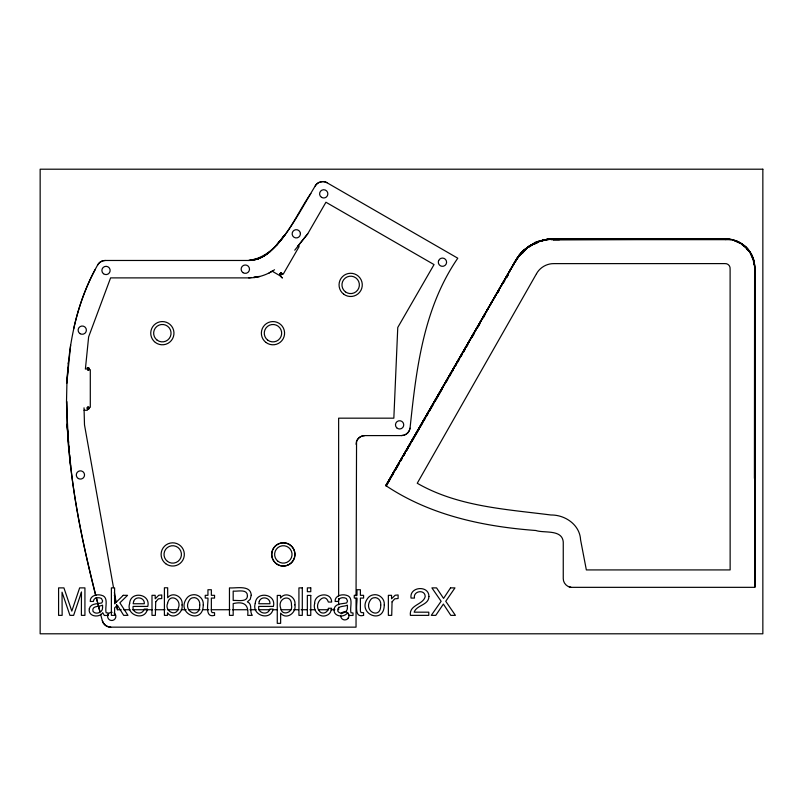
<?xml version="1.0" encoding="UTF-8"?>
<svg xmlns="http://www.w3.org/2000/svg" width="803" height="803" viewBox="0 0 803 803"><rect width="100%" height="100%" fill="white"/><g stroke="black" fill="none" stroke-linecap="round" stroke-linejoin="round"><path stroke-width="1.2" d="M356.05 598.345L356.04 627.153L110.754 627.153A8.793 8.753 -60 0 1 102.332 620.709L100.596 614.255M356.05 595.846L356.552 441.419A8.703 8.652 -60 0 1 364.763 435.597L401.44 435.587A8.692 8.652 -60 0 0 410.052 428.2C416.205 369.4 423.342 308.282 457.78 258.205L326.972 182.723A8.462 8.462 0 0 0 322.575 181.598L319.002 182.462A8.813 8.813 0 0 0 315.208 185.985C301.396 208.569 289.602 233.322 270.009 251.64C264.137 256.759 256.699 260.563 248.759 260.473L105.293 260.473A8.713 8.672 -60 0 0 97.625 265.02C86.353 284.945 78.533 306.676 73.615 328.989M754.418 478.377L754.599 267.961C755.302 252.423 741.179 238.611 725.751 238.933L553.217 238.953C537.98 238.903 523.074 247.404 515.616 260.734L385.831 485.624L515.646 260.834L411.889 441.299M734.584 240.86C746.348 243.179 754.8 256.057 754.78 267.961L754.69 587.334L754.599 267.961C754.71 259.028 749.299 247.093 741.48 244.423M68.646 442.614L67.03 424.235L68.606 447.522L66.498 402.102L66.95 381.857L70.604 345.19M280.347 273.602L280.889 274.807L280.669 272.769L282.154 273.622L279.936 274.686L280.448 273.161L280.568 274.817L280.669 272.769L282.455 273.793L280.669 272.769L280.247 274.777L280.227 273.542L281.813 273.421L280.016 273.903M66.9 383.121C68.707 343.955 76.415 304.357 95.166 269.587M66.94 382.499L67.964 368.165M85.379 369.169L88.631 336.879L110.593 277.888L248.759 277.888C257.934 277.878 266.977 274.907 274.526 269.748M87.668 407.743L88.029 409.319L87.537 407.804L89.053 408.576L87.798 407.573C91.151 406.519 86.443 411.106 87.668 407.743L89.444 407.372L87.397 407.372L87.397 409.42L87.848 407.442L89.223 408.305L87.397 407.372L89.424 407.693L87.397 407.824L87.718 409.4L87.928 408.095C86.895 406.469 90.568 408.908 88.711 407.372L87.397 407.372L89.223 408.305M88.29 407.372L87.397 408.265L88.029 409.319M88.711 407.372L87.397 408.687M68.265 363.819L68.396 362.605M297.582 246.591L298.686 245.056M89.354 368.989L87.397 369.169L88.852 368.175L87.718 369.3L87.718 367.603L87.397 369.631L89.444 369.631L87.397 369.631L87.397 367.573L87.718 369.3L89.053 368.416L87.397 369.631L89.354 368.989L88.711 369.631L87.397 369.169L87.718 367.603M88.852 368.175L87.848 369.631L88.33 367.794L87.397 368.728L88.29 369.631L89.223 368.697L88.29 369.631M299.047 244.564L298.254 245.658M89.053 368.416L87.848 369.631M88.33 367.794L87.597 369.219L87.397 368.306L88.029 367.674L87.537 369.199L88.601 367.965L88.189 369.219M517.172 259.228C520.816 252.152 527.37 246.912 534.306 243.269C533.292 240.298 571.686 237.066 546.261 239.525C533.604 241.633 521.93 249.502 515.616 260.734L385.862 485.634C430.308 515.355 483.286 526.597 535.842 530.502C544.123 533.383 562.1 529.036 563.254 541.965L563.254 578.642C563.194 583.289 567.309 587.415 571.957 587.344L754.82 587.334L754.78 267.961L754.208 262.2M506.743 277.416L507.988 275.238M385.942 485.685L515.486 260.744C523.084 247.575 538.01 238.903 553.217 239.133L725.751 238.933C738.921 239.043 751.708 248.96 754.228 262.3L749.741 251.931L741.882 243.821M390.639 478.257L386.263 485.865L390.649 478.267M391.884 476.089L393.761 472.826M395.016 470.648L399.392 463.04M400.637 460.862L401.891 458.694M403.136 456.516L405.013 453.253M406.268 451.085L410.634 443.467M283.188 274.214L299.158 246.561M299.087 244.493L307.74 233.793L325.938 202.236L434.042 264.589L397.766 327.463L393.841 418.172L338.635 418.172L338.635 595.967M391.904 476.099L393.159 473.921M395.046 470.668L399.432 463.07M400.687 460.892L401.942 458.724M403.829 455.462L405.083 453.293M406.338 451.125L408.215 447.863M409.47 445.695L410.724 443.517M411.979 441.349L413.866 438.097M415.121 435.919L419.507 428.32M420.762 426.152L422.649 422.89M423.904 420.722L425.158 418.544M426.413 416.376L428.29 413.123M429.545 410.945L433.309 404.431M435.186 401.179L442.092 389.234M446.478 381.626L447.733 379.458M449.62 376.205L450.874 374.027M452.129 371.859L453.384 369.681M455.261 366.429L456.516 364.261M457.77 362.083L459.025 359.915M460.912 356.652L462.167 354.484M463.421 352.316L465.298 349.054M466.553 346.886L467.808 344.708M472.204 337.109L474.081 333.857M477.845 327.343L479.732 324.081M483.496 317.566L484.751 315.398M497.92 292.593L499.175 290.425M503.561 282.817L504.816 280.649M506.703 277.396L507.958 275.218M310.851 193.523C294.56 216.398 280.849 256.127 248.759 260.473L258.897 258.556M522.843 252.855C527.712 245.116 537.066 241.583 545.679 239.786L541.603 241.221M347.829 618.621L348.462 617.748M294.741 250.195L307.74 233.793M87.537 368.738L88.601 367.965M284.744 235.048L276.212 245.577L284.724 235.028C276.473 245.818 266.757 257.994 252.463 260.232M520.384 254.963L523.707 250.717L519.15 255.364L519.712 255.816M743.739 245.407L743.397 245.828L746.278 247.434M518.387 256.508C525.704 245.547 542.778 238.3 553.327 238.943M521.167 254.25L525.674 249.703L525.323 249.291L523.576 250.586L524.068 251.118M88.25 369.35L89.424 369.3L87.768 369.36L88.029 367.674M66.94 401.671L67.03 424.737M533.935 243.5L528.454 246.752L519.079 255.454L528.374 246.732L539.837 241.091L546.261 239.525M746.479 248.729L747.884 250.305L748.306 249.974L746.619 248.619M533.523 244.092L529.077 247.123L528.675 246.521M270.009 251.64L264.328 255.826L257.502 258.998M749.892 251.831L747.884 250.305M269.125 272.96L272.127 271.203M534.306 243.269L534.617 243.911L540.369 240.89M87.928 368.898L89.223 368.697M534.617 243.911L537.568 242.667M259.008 276.352L259.52 276.573L254.119 277.577M87.397 407.824L88.852 408.817L88.029 408.004L89.354 408.004M753.355 261.658L753.876 261.537L751.738 255.444L750.514 253.838M281.371 273.331L281.793 274.485L280.578 273.211L282.265 274.064L280.789 273.201L281.201 274.746L280.448 273.161M89.424 369.3L88.28 369.49M248.759 277.888L251.209 277.517M253.838 277.125L256.94 276.664M546.02 239.565L553.217 238.953L553.217 239.665L551.059 239.706M546.753 239.695L553.217 239.133L725.751 239.113L731.372 239.665L553.217 239.665L559.46 239.695M553.217 239.665L725.751 239.113M84.094 410.273L87.397 410.273M116.415 604.85L117.449 609.738L121.193 609.738M123.692 609.738L129.966 609.738M132.445 609.738L152.49 609.738M154.939 609.738L165.006 609.738M167.436 609.738L178.778 609.738M181.177 609.738L186.176 609.738M188.675 609.738L200.047 609.738M202.426 609.738L208.81 609.738M211.169 609.738L230.049 609.738M232.418 609.738L247.525 609.738M249.914 609.738L256.267 609.738M258.656 609.738L269.989 609.738M272.408 609.738L277.477 609.738M281.15 609.738L291.208 609.738M293.647 609.738L298.696 609.738M301.145 609.738L307.429 609.738M309.898 609.738L314.927 609.738M318.64 609.738L328.648 609.738M331.137 609.738L334.891 609.738M298.575 245.206L298.947 244.694M87.397 367.925L89.103 369.631M87.397 368.306L88.711 369.631M279.504 275.258L282.305 277.888M569.086 586.852L570.762 587.254M528.454 246.752L523.405 250.757L519.19 255.454L515.616 260.734L516.108 261.105M732.456 239.997L736.793 241.312M88.922 408.145L87.828 407.512L88.601 409.028L87.537 408.255M736.582 241.803L740.737 243.54M87.798 407.573L88.782 408.376M736.853 241.141L741.781 243.971M272.157 271.203L279.223 275.278M87.768 407.633L88.33 409.199L87.798 408.165M279.635 275.158L282.194 277.868M281.271 273.432L282.044 274.295L280.719 273.221M88.601 409.028L87.928 408.095M67.081 424.406L69.821 458.804M280.628 273.662L281.512 274.646L281.04 273.582M87.928 408.998L87.537 407.804M95.657 595.284C83.261 546.642 73.193 497.268 68.556 447.241M96.28 597.653L99.984 611.886L96.38 597.763M95.778 595.404C84.174 549.202 73.605 502.437 69.731 454.869M114.347 595.083L115.893 602.411M113.504 587.605L84.496 424.877L84.024 407.824M114.377 592.524L116.134 602.36M116.576 604.82L117.449 609.738M69.66 458.553L70.614 466.222M68.968 446.287L69.51 452.41M753.876 261.537L753.967 264.749M725.751 238.933L725.751 239.645M338.635 598.466L338.635 604.729M338.635 607.229L338.635 609.738M90.297 369.631L90.297 407.372M326.972 182.723A8.562 8.512 -60 0 0 320.849 181.809L318.831 182.542A8.783 8.743 -60 0 0 315.208 185.985M110.754 627.153A8.713 8.713 0 0 1 102.332 620.709M97.635 265.03A8.723 8.723 0 0 1 105.293 260.473M341.175 613.863A4.125 4.125 0 0 1 347.89 613.05A4.125 4.125 0 0 1 346.364 619.635A4.125 4.125 0 0 1 340.693 615.941M114.146 613.02A4.125 4.125 0 0 1 114.076 619.786A4.125 4.125 0 0 1 107.743 617.407A4.125 4.125 0 0 1 112.149 612.267M410.042 428.2A8.703 8.703 0 0 1 401.44 435.587M356.05 444.3A8.713 8.713 0 0 1 364.763 435.587M81.464 592.182L81.384 615.359L84.927 615.359L84.927 587.886L79.648 587.886L71.808 611.113L63.919 587.886L58.589 587.886L58.589 615.359L62.142 615.359L62.042 592.182L69.941 615.359L73.625 615.359L81.464 592.182M300.382 233.332L300.362 234.416A4.125 4.125 0 0 1 294.008 237.256A4.125 4.125 0 0 1 294.119 230.29A4.125 4.125 0 0 1 300.382 233.332M291.469 605.221C293.486 612.649 281.672 616.584 280.679 608.192C276.894 597.844 291.981 593.056 291.469 605.221M167.596 603.314C164.113 611.083 176.429 617.487 178.256 608.333C182.301 599.399 169.574 592.694 167.596 603.314M182.04 604.96C183.616 612.92 172.745 620.438 167.506 612.799L167.506 615.359L164.404 615.359L164.404 587.786L167.676 587.786L167.676 597.763C172.786 590.958 183.626 597.01 182.04 604.96M203.269 604.92C203.129 625.878 174.733 613.171 187.169 597.743A8.271 8.271 0 0 1 191.997 594.933C198.03 593.427 203.942 598.787 203.269 604.92M314.656 603.404C312.477 610.922 320.256 619.123 327.634 614.907A6.876 6.876 0 0 0 330.665 611.715L331.639 608.272L328.367 608.272C327.975 611.284 325.175 613.733 322.083 612.93A4.125 4.125 0 0 1 319.353 611.003C313.14 604.197 324.633 591.078 328.367 602.059L331.639 602.059C331.509 591.339 314.324 593.337 314.656 603.404M384.266 604.92C384.115 625.878 355.719 613.171 368.155 597.743A8.271 8.271 0 0 1 372.993 594.933C379.016 593.427 384.938 598.787 384.266 604.92M129.644 603.424C125.599 615.249 144.871 621.582 147.491 609.075L144.179 609.075C142.553 615.74 131.722 613.522 133.087 606.416L147.772 606.416C150.984 593.688 130.437 590.647 129.644 603.424M255.264 603.424C251.219 615.249 270.501 621.582 273.11 609.075L269.808 609.075C268.172 615.74 257.341 613.522 258.717 606.416L273.391 606.416C276.613 593.688 256.057 590.647 255.264 603.424M294.902 604.9C296.668 612.799 286.189 620.398 280.638 613.111L280.638 623.349L277.266 623.349L277.266 595.424L280.538 595.424L280.538 598.074C285.416 590.908 296.387 596.97 294.902 604.9M247.454 595.645C247.525 602.762 237.327 599.971 233.181 600.473L233.181 591.078C237.317 591.721 247.274 588.549 247.454 595.645M89.314 608.784C87.748 616.503 99.07 618.36 102.734 612.709L104.33 615.479L108.154 615.449L108.154 612.97L106.147 612.759C104.551 607.399 109.429 596.83 101.198 595.174C96.721 593.949 89.856 595.736 90.237 601.447L93.379 601.447C93.459 597.402 98.628 596.97 101.429 598.456L102.654 600.955L101.851 602.902C97.675 604.017 90.438 603.183 89.314 608.784M334.189 608.784C332.623 616.503 343.935 618.36 347.599 612.709L349.205 615.479L353.019 615.449L353.019 612.97L351.011 612.759C349.415 607.399 354.294 596.83 346.073 595.174C341.586 593.949 334.731 595.736 335.102 601.447L338.244 601.447C338.334 597.402 343.493 596.97 346.304 598.456L347.528 600.955L346.715 602.902C342.54 604.017 335.313 603.183 334.189 608.784M428.912 596.509C428.872 605.251 416.616 604.9 414.147 612.177L428.782 612.177L428.782 615.359L410.393 615.359C408.978 604.689 423.081 604.9 425.188 596.659C425.319 589.051 412.913 590.717 414.468 598.074L411.046 598.074C409.169 586.411 429.113 585.036 428.912 596.509M199.756 605.02C200.067 620.187 181.689 611.294 189.468 600.042A4.577 4.577 0 0 1 192.519 597.833C196.896 596.579 200.318 600.865 199.756 605.02M380.742 605.02C381.054 620.187 362.685 611.294 370.454 600.042A4.577 4.577 0 0 1 373.505 597.833C377.892 596.579 381.305 600.865 380.742 605.02M251.229 595.294L250.215 599.329L247.354 601.859C252.574 603.756 249.663 610.25 251.55 614.134L252.283 615.359L247.715 615.359C248.93 604.619 244.022 601.156 233.181 603.575L233.181 615.359L229.457 615.359L229.457 587.886C235.952 588.509 250.837 584.554 251.229 595.294M102.563 607.881C102.834 612.458 95.567 615.178 92.987 611.334C91.452 605.382 99.331 606.948 102.563 605.171L102.563 607.881M347.428 607.881C347.699 612.458 340.432 615.178 337.862 611.334C336.316 605.382 344.196 606.948 347.428 605.171L347.428 607.881M155.712 601.828L155.37 615.359L151.998 615.359L151.998 595.324L155.2 595.324L155.2 598.787L158.773 595.244L161.744 594.973L161.744 598.526L158.392 598.837L155.712 601.828M392.065 601.828L391.723 615.359L388.361 615.359L388.361 595.324L391.553 595.324L391.553 598.787L395.136 595.244L398.107 594.973L398.107 598.526L394.745 598.837L392.065 601.828M133.649 601.387L133.178 603.746L144.309 603.746C144.972 597.522 135.577 595.535 133.649 601.387M259.269 601.387L258.807 603.746L269.938 603.746C270.591 597.522 261.206 595.535 259.269 601.387M438.679 260.513L438.368 261.547A4.125 4.125 0 0 0 443.587 266.174A4.125 4.125 0 0 0 445.565 259.489A4.125 4.125 0 0 0 438.679 260.513M536.514 273.693L417.249 483.255C457.901 506.623 505.519 509.192 550.928 514.994C565.182 514.783 579.856 524.821 580.579 539.847L586.351 569.929L730.138 569.919L730.108 268.945C730.449 265.893 727.819 263.264 724.768 263.605L553.98 263.625C546.843 263.484 539.967 267.439 536.514 273.693M450.533 587.886L443.577 598.396L436.561 587.886L431.904 587.886L441.128 601.276L431.281 615.359L435.778 615.359L443.386 604.067L450.794 615.359L455.411 615.359L445.745 601.276L454.97 587.886L450.533 587.886M519.3 255.474L515.486 260.744L519.3 255.474M123.25 595.324L114.608 603.836L114.608 587.886L111.376 587.886L111.376 615.359L114.608 615.359L114.608 607.841L117.429 605.261L123.682 615.359L127.978 615.359L119.878 602.832L127.557 595.324L123.25 595.324M214.552 615.359C204.333 618.32 208.459 603.173 207.947 598.074L205.237 598.074L205.237 595.324L207.947 595.324L207.947 589.733L211.35 589.733L211.35 595.324L214.552 595.324L214.552 598.074L211.35 598.074L211.35 611.153L212.062 612.559L214.552 612.709L214.552 615.359M363.588 615.359C353.37 618.32 357.496 603.173 356.994 598.074L354.274 598.074L354.274 595.324L356.994 595.324L356.994 589.733L360.396 589.733L360.396 595.324L363.588 595.324L363.588 598.074L360.396 598.074L360.396 611.153L361.099 612.559L363.588 612.709L363.588 615.359M762.85 169.202L40.15 169.202L40.15 633.798L762.85 633.798L762.85 169.202M302.299 587.886L298.927 587.886L298.927 615.359L302.299 615.359L302.299 587.886M310.771 587.886L307.348 587.886L307.348 591.701L310.771 591.701L310.771 587.886M310.771 595.424L307.348 595.424L307.348 615.359L310.771 615.359L310.771 595.424M165.749 563.716A11.613 11.613 0 0 0 184.248 555.837A11.613 11.613 0 0 0 168.168 543.751A11.613 11.613 0 0 0 165.749 563.716M345.431 291.85A8.713 8.713 0 0 0 359.312 285.938A8.713 8.713 0 0 0 347.247 276.874A8.713 8.713 0 0 0 345.431 291.85M343.684 294.169A11.613 11.613 0 0 0 362.193 286.29A11.613 11.613 0 0 0 346.113 274.204A11.613 11.613 0 0 0 343.684 294.169M276.352 563.706A11.613 11.613 0 0 0 294.862 555.827A11.613 11.613 0 0 0 278.771 543.741A11.613 11.613 0 0 0 276.352 563.706M287.333 565.322A11.643 11.583 -60 0 0 290.746 545.458A11.643 11.583 -60 0 0 271.896 552.504A11.643 11.583 -60 0 0 287.333 565.322M167.486 561.397A8.713 8.713 0 0 0 181.368 555.485A8.713 8.713 0 0 0 169.303 546.421A8.713 8.713 0 0 0 167.486 561.397M278.099 561.387A8.713 8.713 0 0 0 291.971 555.475A8.713 8.713 0 0 0 279.916 546.411A8.713 8.713 0 0 0 278.099 561.387M155.37 342.459A11.613 11.613 0 0 0 173.88 334.58A11.613 11.613 0 0 0 157.8 322.495A11.613 11.613 0 0 0 155.37 342.459M265.994 342.469A11.613 11.613 0 0 0 284.503 334.59A11.613 11.613 0 0 0 268.413 322.505A11.613 11.613 0 0 0 265.994 342.469M267.74 340.151A8.713 8.713 0 0 0 281.612 334.239A8.713 8.713 0 0 0 269.557 325.175A8.713 8.713 0 0 0 267.74 340.151M157.117 340.141A8.713 8.713 0 0 0 170.989 334.229A8.713 8.713 0 0 0 158.934 325.165A8.713 8.713 0 0 0 157.117 340.141M80.19 333.717A4.125 4.125 0 0 0 86.383 330.133A4.125 4.125 0 0 0 80.19 326.56A4.125 4.125 0 0 0 80.19 333.717M103.446 273.693A4.125 4.125 0 0 0 110.101 271.063A4.125 4.125 0 0 0 104.5 266.616A4.125 4.125 0 0 0 103.446 273.693M243.048 272.689A4.186 4.186 0 0 0 249.502 269.396A4.186 4.186 0 0 0 243.419 265.442A4.186 4.186 0 0 0 243.048 272.689M78.353 478.538A4.125 4.125 0 0 0 84.546 474.964A4.125 4.125 0 0 0 78.353 471.391A4.125 4.125 0 0 0 78.353 478.538M321.521 197.347A4.125 4.125 0 0 0 327.855 194.015A4.125 4.125 0 0 0 321.812 190.201A4.125 4.125 0 0 0 321.521 197.347M396.682 427.778A4.125 4.125 0 0 0 403.598 425.931A4.125 4.125 0 0 0 398.539 420.872A4.125 4.125 0 0 0 396.682 427.778"/></g></svg>
